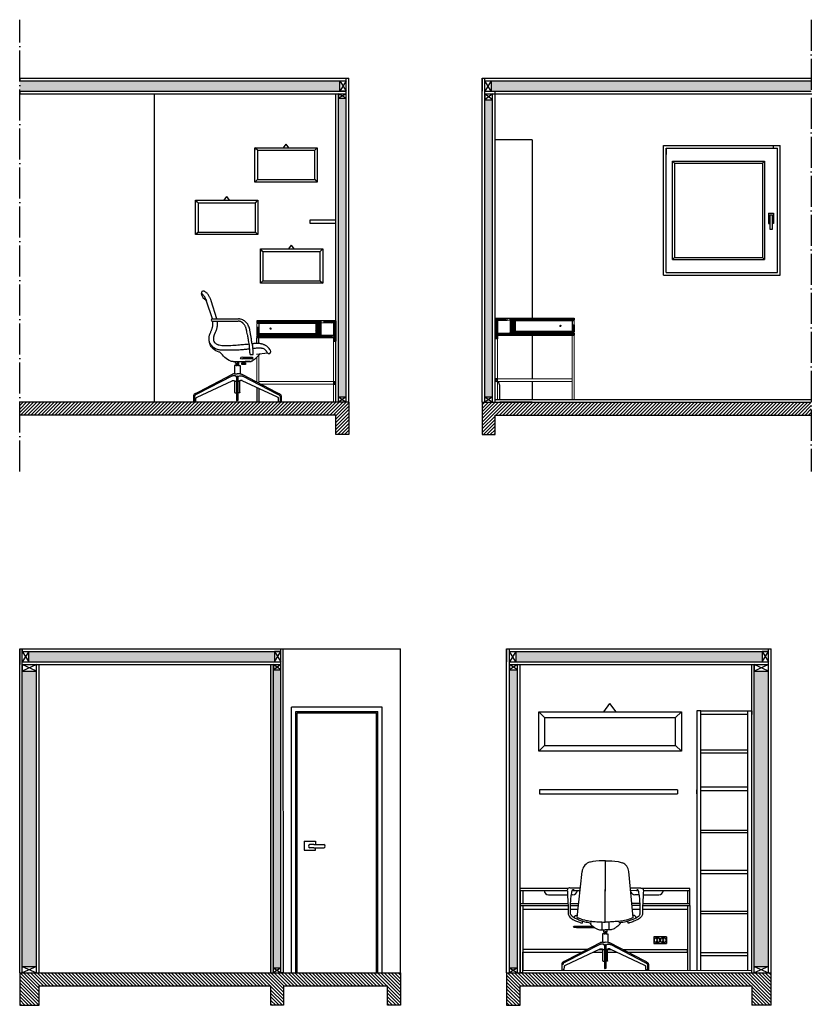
# Model space of a CAD drawing. Header units: inches. Extents: x 236 to 1587, y 460 to 1360.
# Drawn here: x 976 to 1587, y 460 to 1220 of the extents above; entities that cross this region are included whole.
import ezdxf

# ---------------------------------------------------------------- set-up
doc = ezdxf.new("R2010")
doc.units = ezdxf.units.IN
doc.header["$MEASUREMENT"] = 0
doc.linetypes.add('ACAD_ISO04W100', pattern=[30, 24, -3, 0, -3])
doc.layers.add('linee sezione', color=3, linetype='ACAD_ISO04W100')
pattern_1 = [(45, (673.6518, 759.284), (-0.6187184, 0.6187184), [])]
pattern_2 = [(45, (918.778, 761.284), (-0.6187184, 0.6187184), [])]

msp = doc.modelspace()

# ---------------------------------------------------------------- hatches: boundary and pattern name
at = {"true_color": 0x939598}
h = msp.add_hatch(dxfattribs=at)
h.set_pattern_fill('HONEY', color=252, scale=10)
h.set_pattern_definition([(0, (133.3117, 21.7041), (1.875, 1.08253175), [1.25, -2.5]), (120, (133.3117, 21.7041), (-1.875, 1.08253175), [1.25, -2.5]), (60, (133.3117, 21.7041), (4e-16, 2.1650635), [-2.5, 1.25])])
h.paths.add_polyline_path([(1222.76, 1165.09), (1222.76, 1173.09), (975.68, 1173.09), (975.68, 1165.09)])
h.paths.add_polyline_path([(1221.76, 929.09), (1227.76, 929.09), (1227.76, 1159.59), (1221.76, 1159.59)])
h = msp.add_hatch(dxfattribs=at)
h.set_pattern_fill('HONEY', color=252, scale=10, angle=180)
h.set_pattern_definition([(180, (2429.0092, 1149.6333), (-1.875, -1.0825318), [1.25, -2.5]), (300, (2429.0092, 1149.6333), (1.875, -1.0825318), [1.25, -2.5]), (240, (2429.0092, 1149.6333), (-7e-16, -2.1650635), [-2.5, 1.25])])
h.paths.add_polyline_path([(1339.56, 1173.09), (1339.56, 1165.09), (1586.64, 1165.09), (1586.64, 1173.09)])
h.paths.add_polyline_path([(1334.56, 929.09), (1340.56, 929.09), (1340.56, 1158.27), (1334.56, 1158.27)])
h = msp.add_hatch()
h.set_pattern_fill('ANSI31', color=4, scale=7, angle=360)
h.set_pattern_definition(pattern_2)
h.paths.add_polyline_path([(1351.88, 989.85), (1342.56, 989.85), (1342.56, 988.24), (1344.35, 988.24), (1351.88, 988.24)])
h.paths.add_polyline_path([(1403.72, 989.85), (1354.22, 989.85), (1354.22, 988.24), (1403.72, 988.24)])
h.paths.add_polyline_path([(1355.79, 988.24), (1354.22, 988.24), (1354.22, 978.4), (1355.79, 978.4), (1355.79, 978.98)])
h.paths.add_polyline_path([(1358.11, 987.74), (1356.28, 987.74), (1356.28, 979.89), (1358.11, 979.89)])
h.paths.add_polyline_path([(1403.72, 979.89), (1356.28, 979.89), (1356.28, 978.98), (1403.72, 978.98)])
h.paths.add_polyline_path([(1344.35, 988.24), (1342.56, 988.24), (1342.56, 978.4), (1344.35, 978.4)])
h.paths.add_polyline_path([(1403.72, 978.4), (1342.56, 978.4), (1342.56, 976.69), (1403.72, 976.69)])
h.paths.add_polyline_path([(1403.72, 984.77), (1402.2, 984.77), (1402.2, 979.89), (1403.72, 979.89)])
h = msp.add_hatch()
h.set_pattern_fill('ANSI31', color=4, scale=7)
h.set_pattern_definition(pattern_1)
h.paths.add_polyline_path([(1210.45, 987.85), (1219.76, 987.85), (1219.76, 986.24), (1217.97, 986.24), (1210.45, 986.24)])
h.paths.add_polyline_path([(1158.6, 987.85), (1208.1, 987.85), (1208.1, 986.24), (1158.6, 986.24)])
h.paths.add_polyline_path([(1206.53, 986.24), (1208.1, 986.24), (1208.1, 976.4), (1206.53, 976.4), (1206.53, 976.98)])
h.paths.add_polyline_path([(1204.21, 985.74), (1206.04, 985.74), (1206.04, 977.89), (1204.21, 977.89)])
h.paths.add_polyline_path([(1158.6, 977.89), (1206.04, 977.89), (1206.04, 976.98), (1158.6, 976.98)])
h.paths.add_polyline_path([(1217.97, 986.24), (1219.76, 986.24), (1219.76, 976.4), (1217.97, 976.4)])
h.paths.add_polyline_path([(1158.6, 976.4), (1219.76, 976.4), (1219.76, 974.69), (1158.6, 974.69)])
h.paths.add_polyline_path([(1158.6, 982.77), (1160.12, 982.77), (1160.12, 977.89), (1158.6, 977.89)])
h = msp.add_hatch()
h.set_pattern_fill('ANSI31', color=4, scale=7)
h.set_pattern_definition(pattern_1)
h.paths.add_polyline_path([(1217.97, 974.69), (1219.76, 974.69), (1219.76, 972), (1217.97, 972)])
h.paths.add_polyline_path([(1217.97, 940.95), (1219.76, 940.95), (1219.76, 939.02), (1217.97, 939.02)])
h = msp.add_hatch()
h.set_pattern_fill('ANSI31', color=4, scale=7, angle=360)
h.set_pattern_definition(pattern_2)
h.paths.add_polyline_path([(1344.35, 976.69), (1342.56, 976.69), (1342.56, 974), (1344.35, 974)])
h.paths.add_polyline_path([(1344.35, 942.95), (1342.56, 942.95), (1342.56, 941.02), (1344.35, 941.02)])
h = msp.add_hatch(dxfattribs=at)
h.set_pattern_fill('ANSI31', color=252, scale=15)
h.set_pattern_definition([(45, (133.3117, 21.704), (-1.3258252, 1.3258252), [])])
h.paths.add_polyline_path([(1219.76, 915.09), (1219.76, 900.09), (1229.76, 900.09), (1229.76, 925.09), (975.68, 925.09), (975.68, 915.09)])
h = msp.add_hatch(dxfattribs=at)
h.set_pattern_fill('ANSI31', color=252, scale=15, angle=180)
h.set_pattern_definition([(225, (2429.0092, 1149.6333), (1.3258252, -1.3258252), [])])
h.paths.add_polyline_path([(1332.56, 925.09), (1332.56, 900.09), (1342.56, 900.09), (1342.56, 915.09), (1586.64, 915.09), (1586.64, 925.09)])
h = msp.add_hatch(dxfattribs=at)
h.set_pattern_fill('HONEY', color=252, scale=10, angle=-90)
h.set_pattern_definition([(270, (516.1332, 1190.9918), (1.0825318, -1.875), [1.25, -2.5]), (30, (516.1332, 1190.9918), (1.0825318, 1.875), [1.25, -2.5]), (330, (516.1332, 1190.9918), (2.1650635, -8e-16), [-2.5, 1.25])])
h.paths.add_polyline_path([(1172.23, 724.55), (1172.23, 732.55), (982.68, 732.55), (982.68, 724.55)])
h.paths.add_polyline_path([(977.68, 489.55), (988.68, 489.55), (988.68, 717.55), (977.68, 717.55)])
h.paths.add_polyline_path([(1169.52, 484.55), (1171.52, 484.55), (1171.52, 488.55), (1177.23, 488.55), (1177.23, 718.55), (1171.52, 722.55), (1169.52, 722.55)])
h = msp.add_hatch(dxfattribs=at)
h.set_pattern_fill('HONEY', color=252, scale=10, angle=90)
h.set_pattern_definition([(90, (2015.2251, -851.9003), (-1.08253175, 1.875), [1.25, -2.5]), (210, (2015.2251, -851.9003), (-1.08253175, -1.875), [1.25, -2.5]), (150, (2015.2251, -851.9003), (-2.1650635, 5e-16), [-2.5, 1.25])])
h.paths.add_polyline_path([(1358.68, 732.55), (1358.68, 724.55), (1548.68, 724.55), (1548.68, 732.55)])
h.paths.add_polyline_path([(1359.84, 718.55), (1353.68, 718.55), (1353.68, 488.55), (1359.84, 488.55)])
h.paths.add_polyline_path([(1542.68, 489.55), (1553.68, 489.55), (1553.68, 717.55), (1542.68, 717.55)])
h = msp.add_hatch(dxfattribs=at)
h.set_pattern_fill('ANSI31', color=252, scale=15, angle=-90)
h.set_pattern_definition([(315, (516.1332, 1190.9918), (1.3258252, 1.3258252), [])])
h.paths.add_polyline_path([(1169.52, 474.55), (1169.52, 459.55), (1179.23, 459.55), (1179.23, 474.55), (1259.52, 474.55), (1259.52, 459.55), (1269.52, 459.55), (1269.52, 484.55), (1179.23, 484.55), (1179.23, 484.55), (1177.23, 484.55), (975.68, 484.55), (975.68, 459.55), (990.68, 459.55), (990.68, 474.55)])
h = msp.add_hatch(dxfattribs=at)
h.set_pattern_fill('ANSI31', color=252, scale=15, angle=90)
h.set_pattern_definition([(135, (2015.2251, -851.9003), (-1.3258252, -1.3258252), [])])
h.paths.add_polyline_path([(1351.4, 459.55), (1361.84, 459.55), (1361.84, 474.55), (1540.68, 474.55), (1540.68, 459.55), (1555.68, 459.55), (1555.68, 484.55), (1540.68, 484.55), (1540.68, 484.55), (1501.34, 484.55), (1351.4, 484.55)])

# ---------------------------------------------------------------- linework, layer by layer
at = {"color": 0}
for p, q in [((975.68, 1175.09), (1229.76, 1175.09)), ((975.68, 1175.09), (975.68, 1173.09)), ((975.68, 1173.09), (1227.76, 1173.09)), ((1222.76, 1165.09), (1222.76, 1173.09)), ((1222.76, 1173.09), (1227.76, 1165.09)), ((1227.76, 1173.09), (1222.76, 1165.09)), ((1227.76, 925.09), (1227.76, 1175.09)), ((1229.76, 925.09), (1229.76, 1175.09)), ((1332.56, 925.09), (1332.56, 1175.09)), ((1332.56, 1175.09), (1586.64, 1175.09)), ((1332.56, 1175.09), (1332.56, 1165.09)), ((1334.56, 925.09), (1334.56, 1175.09)), ((1334.56, 1173.09), (1586.64, 1173.09)), ((1334.56, 1173.09), (1339.56, 1173.09)), ((1339.56, 1165.09), (1334.56, 1173.09)), ((1339.56, 1173.09), (1334.56, 1165.09)), ((1339.56, 1173.09), (1339.56, 1165.09)), ((975.68, 1165.09), (1227.76, 1165.09)), ((975.68, 1165.09), (975.68, 1163.09)), ((1227.76, 1165.09), (1222.76, 1165.09)), ((1334.56, 1165.09), (1586.64, 1165.09)), ((1342.56, 927.09), (1342.56, 1165.09)), ((975.68, 1163.09), (1227.76, 1163.09)), ((1079.76, 925.09), (1079.76, 1163.09)), ((1221.76, 925.09), (1221.76, 1163.09)), ((1221.76, 1163.09), (1221.76, 1159.59)), ((1227.76, 1159.59), (1221.76, 1163.09)), ((1227.76, 1163.09), (1221.76, 1159.59)), ((1221.76, 1159.59), (1227.76, 1159.59)), ((1334.56, 1163.09), (1586.64, 1163.09)), ((1340.56, 1158.27), (1334.56, 1163.09)), ((1340.56, 1163.09), (1334.56, 1158.27)), ((1334.56, 1162.27), (1334.56, 1158.27)), ((1334.56, 1158.27), (1340.56, 1158.27)), ((1340.56, 925.09), (1340.56, 1163.09)), ((1221.76, 925.09), (1221.76, 929.09)), ((1221.76, 929.09), (1227.76, 929.09)), ((1227.76, 929.09), (1221.76, 925.09)), ((1221.76, 929.09), (1227.76, 925.09)), ((1334.56, 925.09), (1334.56, 929.09)), ((1334.56, 929.09), (1340.56, 929.09)), ((1340.56, 929.09), (1334.56, 925.09)), ((1334.56, 929.09), (1340.56, 925.09)), ((1229.76, 925.09), (975.68, 925.09)), ((1229.76, 925.09), (1229.76, 900.09)), ((1332.56, 925.09), (1586.64, 925.09)), ((1332.56, 925.09), (1332.56, 900.09)), ((1342.56, 925.09), (1342.56, 927.09)), ((1342.56, 927.09), (1586.64, 927.09)), ((1219.76, 915.09), (975.68, 915.09)), ((1219.76, 900.09), (1219.76, 915.09)), ((1342.56, 900.09), (1342.56, 915.09)), ((1342.56, 915.09), (1586.64, 915.09)), ((1229.76, 900.09), (1219.76, 900.09)), ((1332.56, 900.09), (1342.56, 900.09)), ((975.68, 484.55), (975.68, 734.55)), ((975.68, 734.55), (1269.52, 734.55)), ((975.68, 734.55), (975.68, 724.55)), ((977.68, 484.55), (977.68, 734.55)), ((977.68, 734.55), (977.68, 732.55)), ((977.68, 732.55), (1177.23, 732.55)), ((982.68, 732.55), (977.68, 724.55)), ((977.68, 732.55), (982.68, 724.55)), ((982.68, 724.55), (982.68, 732.55)), ((1177.23, 732.55), (1172.23, 732.55)), ((1172.23, 732.55), (1172.23, 724.55)), ((1172.23, 724.55), (1177.23, 732.55)), ((1172.23, 732.55), (1177.23, 724.55)), ((1177.23, 484.55), (1177.23, 734.55)), ((1179.23, 484.55), (1178.94, 734.55)), ((1269.52, 484.55), (1269.52, 734.55)), ((1351.4, 484.55), (1351.4, 734.55)), ((1351.4, 734.55), (1555.68, 734.55)), ((1351.4, 734.55), (1351.4, 724.55)), ((1353.68, 484.55), (1353.68, 734.55)), ((1353.68, 732.55), (1553.68, 732.55)), ((1353.68, 732.55), (1358.68, 732.55)), ((1358.68, 724.55), (1353.68, 732.55)), ((1358.68, 732.55), (1353.68, 724.55)), ((1358.68, 732.55), (1358.68, 724.55)), ((1553.68, 732.55), (1548.68, 732.55)), ((1548.68, 732.55), (1548.68, 724.55)), ((1548.68, 724.55), (1553.68, 732.55)), ((1548.68, 732.55), (1553.68, 724.55)), ((1553.68, 484.55), (1553.68, 734.55)), ((1555.68, 484.55), (1555.68, 734.55)), ((975.68, 724.55), (975.68, 722.55)), ((977.68, 724.55), (1177.23, 724.55)), ((977.68, 724.55), (982.68, 724.55)), ((1353.68, 724.55), (1553.68, 724.55)), ((977.68, 722.55), (1177.23, 722.55)), ((977.68, 722.55), (977.68, 717.55)), ((988.68, 717.55), (977.68, 722.55)), ((988.68, 722.55), (977.68, 717.55)), ((977.68, 717.55), (988.68, 717.55)), ((988.68, 484.55), (988.68, 722.55)), ((990.68, 484.55), (990.68, 722.55)), ((1169.52, 484.55), (1169.52, 722.55)), ((1171.52, 484.55), (1171.52, 722.55)), ((1171.52, 722.55), (1171.52, 718.55)), ((1177.23, 718.55), (1171.52, 722.55)), ((1171.52, 718.55), (1177.23, 718.55)), ((1177.23, 722.55), (1171.84, 718.55)), ((1353.68, 722.55), (1553.68, 722.55)), ((1353.68, 722.55), (1353.68, 718.55)), ((1359.84, 718.55), (1353.68, 722.55)), ((1359.84, 722.55), (1353.68, 718.55)), ((1353.68, 718.55), (1359.84, 718.55)), ((1359.84, 484.55), (1359.84, 722.55)), ((1361.84, 484.55), (1361.84, 722.55)), ((1540.68, 484.55), (1540.68, 722.55)), ((1542.68, 484.55), (1542.68, 722.55)), ((1542.68, 722.55), (1542.68, 717.55)), ((1553.68, 717.55), (1542.68, 722.55)), ((1553.68, 722.55), (1542.68, 717.55)), ((1542.68, 717.55), (1553.68, 717.55)), ((1185.52, 484.55), (1185.52, 689.55)), ((1255.52, 689.55), (1185.52, 689.55)), ((1188.87, 484.55), (1188.87, 686.19)), ((1188.87, 686.19), (1252.16, 686.19)), ((1189.87, 484.55), (1189.87, 685.19)), ((1189.87, 685.19), (1251.16, 685.19)), ((1251.16, 484.55), (1251.16, 685.19)), ((1252.16, 484.55), (1252.16, 686.19)), ((1255.52, 484.55), (1255.52, 689.55)), ((1361.84, 547.76), (1361.84, 622.76)), ((1195.29, 586.25), (1195.29, 579.33)), ((1195.29, 586.25), (1203.94, 586.25)), ((1203.94, 586.25), (1203.94, 583.57)), ((1195.29, 579.33), (1203.94, 579.33)), ((1202.76, 583.57), (1199.62, 583.57)), ((1202.76, 581.06), (1199.62, 581.06)), ((1202.76, 583.57), (1210.29, 583.57)), ((1202.76, 581.06), (1210.29, 581.06)), ((1203.94, 579.33), (1203.94, 581.06)), ((977.68, 484.55), (977.68, 489.55)), ((977.68, 489.55), (988.68, 489.55)), ((988.68, 489.55), (977.68, 484.55)), ((977.68, 489.55), (988.68, 484.55)), ((1171.52, 484.55), (1171.52, 488.55)), ((1171.52, 488.55), (1177.23, 488.55)), ((1177.23, 488.55), (1171.52, 484.55)), ((1171.52, 488.55), (1177.23, 484.55)), ((1353.68, 484.55), (1353.68, 488.55)), ((1353.68, 488.55), (1359.84, 488.55)), ((1359.84, 488.55), (1353.68, 484.55)), ((1353.68, 488.55), (1359.84, 484.55)), ((1542.68, 484.55), (1542.68, 489.55)), ((1542.68, 489.55), (1553.68, 489.55)), ((1553.68, 489.55), (1542.68, 484.55)), ((1542.68, 489.55), (1553.68, 484.55)), ((975.68, 484.55), (1269.52, 484.55)), ((975.68, 484.55), (975.68, 459.55)), ((1179.23, 484.55), (1177.23, 484.55)), ((1188.87, 484.55), (1189.87, 484.55)), ((1252.16, 484.55), (1251.16, 484.55)), ((1269.52, 484.55), (1269.52, 484.55)), ((1269.52, 484.55), (1269.52, 459.55)), ((1351.4, 484.55), (1555.68, 484.55)), ((1351.4, 484.55), (1351.4, 459.55)), ((1555.68, 459.55), (1555.68, 484.55)), ((990.68, 459.55), (990.68, 474.55)), ((990.68, 474.55), (1169.52, 474.55)), ((1169.52, 459.55), (1169.52, 474.55)), ((1179.23, 474.55), (1179.23, 459.55)), ((1179.23, 474.55), (1259.52, 474.55)), ((1259.52, 459.55), (1259.52, 474.55)), ((1361.84, 474.55), (1540.68, 474.55)), ((1361.84, 459.55), (1361.84, 474.55)), ((1540.68, 474.55), (1540.68, 459.55)), ((975.68, 459.55), (990.68, 459.55)), ((1179.23, 459.55), (1169.52, 459.55)), ((1269.52, 459.55), (1259.52, 459.55)), ((1351.4, 459.55), (1361.84, 459.55)), ((1555.68, 459.55), (1540.68, 459.55))]:
    msp.add_line(p, q, dxfattribs=at)
for p, q in [((1219.76, 925.09), (1219.76, 1163.09)), ((1342.56, 942.05), (1342.56, 1127.42)), ((1342.56, 989.85), (1342.56, 978.4)), ((1342.56, 978.4), (1342.56, 976.69)), ((1342.56, 976.69), (1342.56, 974)), ((1371.22, 925.09), (1346.15, 925.09)), ((1540.68, 498.31), (1540.68, 681.86)), ((1361.84, 547.76), (1361.84, 534.5)), ((1361.84, 534.5), (1361.84, 484.55)), ((1363.88, 484.55), (1363.88, 500.58)), ((1540.68, 484.55), (1540.68, 498.31)), ((1363.88, 484.55), (1361.84, 484.55)), ((1363.88, 486.76), (1540.68, 486.29)), ((1501.34, 484.55), (1540.68, 484.55))]:
    msp.add_line(p, q)
at = {"color": 4}
for p, q in [((1371.22, 1127.42), (1342.56, 1127.42)), ((1157.23, 1094.93), (1157.23, 1121.4)), ((1157.23, 1121.4), (1205.37, 1121.4)), ((1157.23, 1121.4), (1157.23, 1119.48)), ((1159.15, 1119.48), (1157.23, 1121.4)), ((1159.15, 1119.48), (1203.44, 1119.48)), ((1159.15, 1119.48), (1159.15, 1096.85)), ((1179.23, 1121.4), (1181.23, 1124.27)), ((1183.37, 1121.4), (1181.23, 1124.27)), ((1203.44, 1119.48), (1205.37, 1121.4)), ((1203.44, 1096.85), (1203.44, 1119.48)), ((1205.37, 1121.4), (1205.37, 1094.93)), ((1472.56, 1023.09), (1472.56, 1123.09)), ((1472.56, 1023.09), (1472.56, 1123.09)), ((1472.56, 1123.09), (1562.56, 1123.09)), ((1474.56, 1025.09), (1474.56, 1121.09)), ((1474.56, 1121.09), (1560.56, 1121.09)), ((1474.56, 1121.09), (1474.56, 1116.09)), ((1557.39, 1121.09), (1557.39, 1123.09)), ((1560.56, 1025.09), (1560.56, 1121.09)), ((1562.56, 1023.09), (1562.56, 1123.09)), ((1479.56, 1035.09), (1479.56, 1111.09)), ((1479.56, 1111.09), (1550.56, 1111.09)), ((1481.06, 1109.59), (1479.56, 1111.09)), ((1549.06, 1109.59), (1550.56, 1111.09)), ((1550.56, 1111.09), (1550.56, 1035.09)), ((1481.06, 1109.59), (1549.06, 1109.59)), ((1481.06, 1109.59), (1481.06, 1036.59)), ((1549.06, 1109.59), (1549.06, 1036.59)), ((1159.15, 1096.85), (1157.23, 1094.93)), ((1159.15, 1096.85), (1203.44, 1096.85)), ((1203.44, 1096.85), (1205.37, 1094.93)), ((1205.37, 1094.93), (1157.23, 1094.93)), ((1111.43, 1054.41), (1111.43, 1080.88)), ((1111.43, 1080.88), (1159.56, 1080.88)), ((1111.43, 1080.88), (1111.43, 1078.96)), ((1113.35, 1078.96), (1111.43, 1080.88)), ((1133.43, 1080.88), (1135.43, 1083.75)), ((1137.56, 1080.88), (1135.43, 1083.75)), ((1157.64, 1078.96), (1159.56, 1080.88)), ((1159.56, 1080.88), (1159.56, 1054.41)), ((1113.35, 1078.96), (1157.64, 1078.96)), ((1113.35, 1078.96), (1113.35, 1056.33)), ((1157.64, 1056.33), (1157.64, 1078.96)), ((1199.76, 1062.85), (1199.76, 1065.85)), ((1199.76, 1065.85), (1219.76, 1065.85)), ((1553.59, 1071.02), (1557.59, 1071.02)), ((1553.59, 1071.02), (1553.59, 1063.02)), ((1554.59, 1069.52), (1554.59, 1058.52)), ((1554.59, 1069.52), (1556.59, 1069.52)), ((1556.59, 1058.52), (1556.59, 1069.52)), ((1557.59, 1071.02), (1557.59, 1063.02)), ((1219.76, 1062.85), (1199.76, 1062.85)), ((1553.59, 1063.02), (1554.59, 1063.02)), ((1554.59, 1058.52), (1556.59, 1058.52)), ((1557.59, 1063.02), (1556.59, 1063.02)), ((1113.35, 1056.33), (1111.43, 1054.41)), ((1159.56, 1054.41), (1111.43, 1054.41)), ((1113.35, 1056.33), (1157.64, 1056.33)), ((1157.64, 1056.33), (1159.56, 1054.41)), ((1161.49, 1016.87), (1161.49, 1043.34)), ((1161.49, 1043.34), (1209.63, 1043.34)), ((1161.49, 1043.34), (1161.49, 1041.42)), ((1163.42, 1041.42), (1161.49, 1043.34)), ((1183.49, 1043.34), (1185.49, 1046.21)), ((1187.63, 1043.34), (1185.49, 1046.21)), ((1207.7, 1041.42), (1209.63, 1043.34)), ((1209.63, 1043.34), (1209.63, 1016.87)), ((1163.42, 1041.42), (1207.7, 1041.42)), ((1163.42, 1041.42), (1163.42, 1018.79)), ((1207.7, 1018.79), (1207.7, 1041.42)), ((1481.06, 1036.59), (1479.56, 1035.09)), ((1479.56, 1035.09), (1550.56, 1035.09)), ((1481.06, 1036.59), (1549.06, 1036.59)), ((1549.06, 1036.59), (1550.56, 1035.09)), ((1472.56, 1023.09), (1562.56, 1023.09)), ((1474.56, 1025.09), (1560.56, 1025.09)), ((1163.42, 1018.79), (1161.49, 1016.87)), ((1209.63, 1016.87), (1161.49, 1016.87)), ((1163.42, 1018.79), (1207.7, 1018.79)), ((1207.7, 1018.79), (1209.63, 1016.87)), ((1124.52, 989.38), (1119.92, 1003.12)), ((1127.94, 989.38), (1123.51, 1003.31)), ((1124.52, 989.38), (1144.45, 989.38)), ((1124.52, 989.38), (1127.94, 989.38)), ((1342.56, 989.85), (1353.98, 989.85)), ((1354.22, 989.85), (1403.72, 989.85)), ((1354.22, 989.85), (1360.99, 989.85)), ((1354.22, 989.85), (1354.22, 988.24)), ((1403.72, 989.85), (1403.72, 988.24)), ((1124.52, 987.55), (1144.24, 987.52)), ((1128.35, 985.52), (1128.21, 987.54)), ((1208.1, 987.85), (1158.6, 987.85)), ((1158.6, 987.85), (1158.6, 986.24)), ((1208.1, 986.24), (1158.6, 986.24)), ((1158.6, 986.24), (1160.12, 986.24)), ((1160.12, 982.77), (1158.6, 982.77)), ((1158.6, 982.77), (1158.6, 976.98)), ((1160.12, 985.74), (1160.12, 977.89)), ((1208.1, 987.85), (1201.33, 987.85)), ((1206.04, 985.74), (1204.21, 985.74)), ((1204.21, 985.74), (1204.21, 977.89)), ((1206.04, 985.74), (1206.04, 976.98)), ((1206.53, 976.4), (1206.53, 986.24)), ((1208.1, 987.85), (1208.1, 986.24)), ((1208.1, 986.24), (1208.1, 976.4)), ((1219.76, 987.85), (1208.34, 987.85)), ((1217.97, 986.24), (1210.45, 986.24)), ((1219.76, 986.24), (1217.97, 986.24)), ((1217.97, 986.24), (1217.97, 976.4)), ((1219.76, 987.85), (1219.76, 976.4)), ((1342.56, 988.24), (1344.35, 988.24)), ((1344.35, 988.24), (1344.35, 978.4)), ((1344.35, 988.24), (1351.88, 988.24)), ((1354.22, 988.24), (1403.72, 988.24)), ((1354.22, 988.24), (1354.22, 978.4)), ((1355.79, 978.4), (1355.79, 988.24)), ((1356.28, 987.74), (1356.28, 978.98)), ((1356.28, 987.74), (1358.11, 987.74)), ((1358.11, 987.74), (1358.11, 979.89)), ((1403.72, 988.24), (1402.2, 988.24)), ((1402.2, 987.74), (1402.2, 979.89)), ((1402.2, 984.77), (1403.72, 984.77)), ((1403.72, 984.77), (1403.72, 978.98)), ((1206.04, 977.89), (1158.6, 977.89)), ((1206.04, 976.98), (1158.6, 976.98)), ((1219.76, 976.4), (1158.6, 976.4)), ((1158.6, 976.4), (1158.6, 974.69)), ((1219.76, 974.69), (1158.6, 974.69)), ((1158.6, 970.22), (1158.6, 974.69)), ((1160.12, 970.2), (1160.12, 974.69)), ((1206.53, 976.4), (1206.53, 976.98)), ((1208.1, 976.4), (1206.53, 976.4)), ((1217.97, 974.69), (1217.97, 972)), ((1219.76, 976.4), (1219.76, 974.69)), ((1219.76, 974.69), (1219.76, 972)), ((1342.56, 978.4), (1403.72, 978.4)), ((1342.56, 976.69), (1403.72, 976.69)), ((1344.35, 974), (1342.56, 974)), ((1344.35, 976.69), (1344.35, 974)), ((1354.22, 978.4), (1355.79, 978.4)), ((1355.79, 978.4), (1355.79, 978.98)), ((1356.28, 979.89), (1403.72, 979.89)), ((1356.28, 978.98), (1403.72, 978.98)), ((1371.22, 976.69), (1371.22, 942.95)), ((1403.72, 978.4), (1403.72, 976.69)), ((1217.97, 972), (1219.76, 972)), ((1155.37, 959.62), (1148.02, 959.62)), ((1158.4, 962.17), (1167.01, 963)), ((1140.48, 956.43), (1153.45, 956.43)), ((1141.42, 953.2), (1141.42, 946.83)), ((1142.35, 955.07), (1142.35, 956.43)), ((1142.35, 955.07), (1143.58, 955.07)), ((1142.58, 955.07), (1142.58, 954.19)), ((1142.58, 954.19), (1143.58, 954.19)), ((1143.58, 954.19), (1142.73, 954.19)), ((1142.73, 954.19), (1142.73, 953.4)), ((1142.73, 953.4), (1143.58, 953.4)), ((1144.81, 955.07), (1143.58, 955.07)), ((1144.59, 954.19), (1143.58, 954.19)), ((1143.58, 954.19), (1144.44, 954.19)), ((1144.44, 953.4), (1143.58, 953.4)), ((1144.44, 954.19), (1144.44, 953.4)), ((1144.59, 955.07), (1144.59, 954.19)), ((1144.81, 955.07), (1144.81, 956.43)), ((1145.75, 953.2), (1145.75, 946.83)), ((1147.06, 954.03), (1147.06, 955.29)), ((1147.06, 955.29), (1148.96, 955.29)), ((1150.02, 954.03), (1147.06, 954.03)), ((1148.14, 955.71), (1147.28, 956.43)), ((1155.37, 958.38), (1147.74, 958.38)), ((1148.14, 955.29), (1148.14, 955.71)), ((1148.14, 955.71), (1148.96, 955.71)), ((1149.78, 956.43), (1148.96, 955.71)), ((1148.96, 955.71), (1148.96, 955.29)), ((1148.96, 955.29), (1150.02, 955.29)), ((1153.45, 956.43), (1149.78, 956.43)), ((1150.02, 955.29), (1150.02, 954.03)), ((1139.29, 945.06), (1112.92, 931.53)), ((1139.57, 946.41), (1113.61, 932.89)), ((1141.42, 946.83), (1143.58, 946.83)), ((1143.01, 944.38), (1143.01, 926.4)), ((1145.75, 946.83), (1143.58, 946.83)), ((1144.16, 944.38), (1144.16, 926.4)), ((1147.59, 946.41), (1173.55, 932.89)), ((1147.87, 945.06), (1174.24, 931.53)), ((1112.57, 928.83), (1139.71, 941.62)), ((1141.67, 932.38), (1141.67, 941.45)), ((1145.49, 932.38), (1145.49, 941.45)), ((1174.59, 928.83), (1147.46, 941.62)), ((1158.6, 936.37), (1158.6, 925.09)), ((1160.12, 935.65), (1160.12, 925.09)), ((1217.97, 940.95), (1219.76, 940.95)), ((1217.97, 939.02), (1219.76, 939.02)), ((1344.35, 942.95), (1342.56, 942.95)), ((1344.35, 941.02), (1342.56, 941.02)), ((1346.15, 927.09), (1346.15, 937.91)), ((1371.22, 941.02), (1371.22, 927.09)), ((1109.81, 929.56), (1109.81, 925.09)), ((1110.55, 929.22), (1110.55, 925.09)), ((1141.93, 932.17), (1143.01, 932.17)), ((1145.23, 932.17), (1144.16, 932.17)), ((1176.61, 929.22), (1176.61, 925.09)), ((1177.35, 929.56), (1177.35, 925.09)), ((1109.81, 925.09), (1111.09, 925.09)), ((1111.09, 925.09), (1111.73, 925.7)), ((1111.73, 925.7), (1111.73, 927.67)), ((1143.1, 926.32), (1143.58, 926.32)), ((1144.06, 926.32), (1143.58, 926.32)), ((1175.43, 925.7), (1175.43, 927.67)), ((1176.07, 925.09), (1175.43, 925.7)), ((1177.35, 925.09), (1176.07, 925.09)), ((1426.65, 685.99), (1431.22, 692.53)), ((1436.1, 685.99), (1431.22, 692.53)), ((1376.39, 655.74), (1376.39, 685.99)), ((1376.39, 685.99), (1486.36, 685.99)), ((1380.78, 681.59), (1376.39, 685.99)), ((1481.96, 681.59), (1486.36, 685.99)), ((1486.36, 685.99), (1486.36, 655.74)), ((1501.34, 686.88), (1498.34, 686.88)), ((1498.34, 686.88), (1498.34, 486.4)), ((1501.34, 486.4), (1501.34, 686.88)), ((1537.34, 686.52), (1501.34, 686.52)), ((1537.34, 686.88), (1537.34, 486.55)), ((1537.34, 686.88), (1540.68, 686.88)), ((1540.68, 686.88), (1540.68, 683.86)), ((1380.78, 681.59), (1481.96, 681.59)), ((1380.78, 681.59), (1380.78, 660.14)), ((1481.96, 660.14), (1481.96, 681.59)), ((1537.34, 683.86), (1501.34, 683.86)), ((1380.78, 660.14), (1376.39, 655.74)), ((1486.36, 655.74), (1376.39, 655.74)), ((1380.78, 660.14), (1481.96, 660.14)), ((1481.96, 660.14), (1486.36, 655.74)), ((1501.34, 656.73), (1537.34, 656.73)), ((1501.34, 654.34), (1537.34, 654.34)), ((1483.34, 625.76), (1376.84, 625.76)), ((1376.84, 625.76), (1376.84, 622.76)), ((1483.34, 625.76), (1483.34, 622.76)), ((1498.34, 622.76), (1498.34, 625.76)), ((1537.34, 627.8), (1501.34, 627.8)), ((1501.34, 625.35), (1537.34, 625.35)), ((1376.84, 622.76), (1483.34, 622.76)), ((1501.34, 594.77), (1537.34, 594.77)), ((1537.34, 592.54), (1501.34, 592.54)), ((1427.62, 523.82), (1427.77, 571.13)), ((1427.63, 526.94), (1427.77, 571.13)), ((1537.34, 563.61), (1501.34, 563.61)), ((1406.06, 527.41), (1409.72, 562.79)), ((1449.2, 527.27), (1445.76, 562.68)), ((1501.34, 561.39), (1537.34, 561.39)), ((1398.89, 549.76), (1361.84, 549.76)), ((1361.84, 548.13), (1398.34, 548.13)), ((1363.88, 548.13), (1363.88, 538.22)), ((1400.25, 550.13), (1408.25, 550.1)), ((1402.16, 548.13), (1406.08, 548.13)), ((1404.02, 548.26), (1408.05, 548.08)), ((1455.15, 549.95), (1446.99, 549.98)), ((1451.37, 548.11), (1447.19, 547.95)), ((1451.71, 548.13), (1453.17, 548.13)), ((1492.93, 549.76), (1456.24, 549.76)), ((1457.05, 548.13), (1492.93, 548.13)), ((1491.11, 548.13), (1491.11, 538.22)), ((1492.93, 536.5), (1492.93, 549.76)), ((1383.88, 544.88), (1398.5, 544.88)), ((1402.4, 544.88), (1401.51, 544.88)), ((1453.84, 544.88), (1450.35, 544.88)), ((1456.88, 544.88), (1468.87, 544.88)), ((1361.84, 538.22), (1398.81, 538.22)), ((1361.84, 536.5), (1398.88, 536.5)), ((1363.88, 536.5), (1363.88, 486.76)), ((1363.88, 536.5), (1363.88, 533.72)), ((1363.88, 533.72), (1398.88, 533.72)), ((1400.74, 533.72), (1406.71, 533.72)), ((1400.77, 536.5), (1407, 536.5)), ((1400.86, 538.22), (1407.18, 538.22)), ((1454.46, 538.22), (1448.14, 538.22)), ((1454.54, 536.5), (1448.3, 536.5)), ((1448.57, 533.72), (1454.57, 533.72)), ((1456.42, 533.72), (1491.11, 533.72)), ((1456.45, 536.5), (1492.93, 536.5)), ((1456.53, 538.22), (1492.93, 538.22)), ((1491.11, 536.5), (1491.11, 486.42)), ((1492.93, 536.5), (1492.93, 486.42)), ((1501.34, 532.29), (1537.34, 532.29)), ((1537.34, 530.17), (1501.34, 530.17)), ((1405.52, 520.7), (1417.91, 520.66)), ((1405.52, 520.7), (1405.52, 519.54)), ((1405.52, 519.54), (1419.48, 519.5)), ((1409.79, 522.82), (1410.33, 524.47)), ((1424.89, 523.83), (1424.87, 517.71)), ((1426.38, 517.76), (1426.38, 516.28)), ((1428.82, 517.75), (1428.81, 516.27)), ((1430.35, 523.81), (1430.33, 517.69)), ((1445.44, 522.71), (1444.91, 524.36)), ((1425.45, 514.44), (1425.43, 508.15)), ((1426.38, 516.28), (1427.6, 516.28)), ((1426.6, 516.28), (1426.6, 515.41)), ((1426.6, 515.41), (1427.59, 515.41)), ((1427.59, 515.41), (1426.75, 515.41)), ((1426.75, 515.41), (1426.75, 514.63)), ((1426.75, 514.63), (1427.59, 514.63)), ((1428.59, 515.41), (1427.59, 515.41)), ((1427.59, 515.41), (1428.44, 515.41)), ((1428.43, 514.63), (1427.59, 514.63)), ((1428.81, 516.27), (1427.6, 516.28)), ((1428.44, 515.41), (1428.43, 514.63)), ((1428.59, 516.27), (1428.59, 515.41)), ((1429.73, 514.43), (1429.71, 508.13)), ((1465.24, 512.34), (1465.24, 507.34)), ((1474.84, 512.34), (1465.24, 512.34)), ((1474.84, 512.34), (1474.84, 507.34)), ((1413.53, 502.53), (1363.88, 502.53)), ((1396.87, 490.45), (1423.72, 503)), ((1423.32, 506.4), (1397.23, 493.12)), ((1423.61, 507.73), (1397.91, 494.45)), ((1422.71, 502.53), (1425.66, 502.53)), ((1425.43, 508.15), (1427.57, 508.14)), ((1425.64, 493.86), (1425.67, 502.83)), ((1426.99, 505.72), (1426.94, 487.95)), ((1429.71, 508.13), (1427.57, 508.14)), ((1428.13, 505.71), (1428.07, 487.94)), ((1429.41, 493.85), (1429.44, 502.82)), ((1429.44, 502.53), (1432.33, 502.53)), ((1458.15, 490.25), (1431.38, 502.97)), ((1431.53, 507.71), (1457.14, 494.27)), ((1431.8, 506.38), (1457.81, 492.92)), ((1441.4, 502.53), (1491.11, 502.53)), ((1465.24, 507.34), (1474.84, 507.34)), ((1491.11, 500.58), (1491.11, 502.53)), ((1363.88, 500.58), (1409.76, 500.58)), ((1418.54, 500.58), (1425.66, 500.58)), ((1429.43, 500.58), (1436.43, 500.58)), ((1445.11, 500.58), (1491.11, 500.58)), ((1501.34, 500.31), (1537.34, 500.31)), ((1501.34, 497.86), (1537.34, 497.86)), ((1394.15, 491.18), (1394.13, 486.76)), ((1395.4, 486.75), (1396.03, 487.35)), ((1396.03, 487.35), (1396.04, 489.3)), ((1425.89, 493.65), (1426.95, 493.65)), ((1427.03, 487.88), (1427.51, 487.87)), ((1427.98, 487.87), (1427.51, 487.87)), ((1429.16, 493.64), (1428.09, 493.64)), ((1458.97, 487.15), (1458.98, 489.1)), ((1459.6, 486.55), (1458.97, 487.15)), ((1460.15, 490.64), (1460.13, 486.55)), ((1460.88, 490.97), (1460.87, 486.55)), ((1394.13, 486.76), (1395.4, 486.75)), ((1460.87, 486.55), (1459.6, 486.55))]:
    msp.add_line(p, q, dxfattribs=at)
at = {"color": 4, "lineweight": 15}
for p, q in [((1353.98, 989.85), (1351.88, 989.85)), ((1351.88, 989.85), (1351.88, 988.24)), ((1353.98, 989.85), (1353.98, 988.24)), ((1158.6, 985.74), (1158.6, 982.77)), ((1160.12, 985.74), (1158.6, 985.74)), ((1160.12, 985.74), (1204.21, 985.74)), ((1160.12, 985.74), (1160.12, 982.77)), ((1208.34, 987.85), (1208.34, 986.24)), ((1208.34, 987.85), (1210.45, 987.85)), ((1210.45, 986.24), (1208.34, 986.24)), ((1210.45, 987.85), (1210.45, 986.24)), ((1351.88, 988.24), (1353.98, 988.24)), ((1402.2, 987.74), (1358.11, 987.74)), ((1402.2, 987.74), (1403.72, 987.74)), ((1402.2, 987.74), (1402.2, 984.77)), ((1403.72, 987.74), (1403.72, 984.77)), ((1344.35, 974), (1344.35, 927.09)), ((1402.2, 976.69), (1402.2, 927.09)), ((1403.72, 976.69), (1403.72, 927.09)), ((1217.97, 972), (1217.97, 925.09)), ((1219.76, 972), (1219.76, 925.09)), ((1158.6, 959.72), (1158.6, 940.68)), ((1160.12, 961.2), (1160.12, 939.88)), ((1217.97, 940.95), (1160.12, 940.95)), ((1217.97, 939.02), (1161.78, 939.02)), ((1344.35, 942.95), (1402.2, 942.95)), ((1344.35, 941.02), (1402.2, 941.02)), ((1160.12, 925.09), (1158.6, 925.09)), ((1219.76, 925.09), (1217.97, 925.09))]:
    msp.add_line(p, q, dxfattribs=at)
at = {"lineweight": 15}
for p, q in [((1342.56, 974), (1342.56, 927.09)), ((1342.56, 925.09), (1344.35, 925.09)), ((1402.2, 925.09), (1403.72, 925.09))]:
    msp.add_line(p, q, dxfattribs=at)
at = {"color": 4}
msp.add_lwpolyline([(1371.22, 1127.42), (1371.22, 989.85)], dxfattribs=at)
at = {"color": 4, "lineweight": 15}
for centre in [(1169.31, 981.88), (1393.01, 983.88)]:
    msp.add_circle(centre, 0.537, dxfattribs=at)
at = {"color": 4}
for centre, radius in [((1147.17, 959.16), 0.971), ((1467.65, 509.84), 2.18), ((1467.65, 509.83), 2.06), ((1467.61, 510.76), 0.29), ((1467.61, 509.75), 0.29), ((1472.41, 509.8), 2.18), ((1472.42, 509.79), 2.06), ((1472.37, 510.77), 0.29), ((1472.37, 509.76), 0.29), ((1467.61, 508.72), 0.29), ((1472.37, 508.72), 0.29)]:
    msp.add_circle(centre, radius, dxfattribs=at)
for centre, radius, start, end in [((1124.48, 988.46), 0.918, 87.80017, 272.19983), ((1155.2, 959), 0.641, 285.11252, 74.88748), ((1341.88, 937.84), 4.27, 1.01157, 48.11574), ((1418.3, 561.88), 8.63, 114.96144, 173.92888), ((1437.18, 561.82), 8.63, 5.70793, 64.67537), ((1384.06, 548.52), 3.65, 186.08837, 267.173), ((1402.56, 548.4), 3.53, 267.40237, 355.64239), ((1469.03, 548.4), 3.53, 267.40237, 355.64239), ((1450.53, 548.52), 3.65, 207.55194, 267.173), ((1406.06, 525.92), 2.94, 87.00864, 152.52634), ((1449.08, 525.93), 2.98, 23.50694, 90.83757)]:
    msp.add_arc(centre, radius, start, end, dxfattribs=at)
at = {"color": 0}
for centre, start, end in [((1199.73, 582.32), 95.04898, 264.95102), ((1210.16, 582.32), 275.82144, 84.17856)]:
    msp.add_arc(centre, 1.26, start, end, dxfattribs=at)
at = {"color": 4}
msp.add_ellipse((1404.29, 520.11), major_axis=(1.23, 0), ratio=0.458694, dxfattribs=at)
for points in [[(1123.51, 1003.31), (1123.42, 1003.6), (1123.15, 1004.25), (1122.73, 1005.27), (1122.25, 1006.19), (1121.7, 1007.17), (1121.09, 1008.11), (1120.55, 1008.78), (1119.95, 1009.3), (1119.1, 1009.97), (1118.76, 1010.21), (1118.2, 1010.53), (1117.67, 1010.67), (1117.48, 1010.67), (1116.94, 1010.61), (1116.35, 1010.36), (1116.02, 1009.92), (1115.89, 1009.41), (1115.85, 1008.97), (1115.85, 1008.9), (1119.92, 1003.12)], [(1119.92, 1003.12), (1119.9, 1003.21), (1119.73, 1003.75), (1119.19, 1004.85), (1118.44, 1006.29), (1117.59, 1007.48), (1116.65, 1008.37), (1116.42, 1008.49), (1116.34, 1008.54), (1116.15, 1008.64), (1116.03, 1008.69), (1115.86, 1008.76), (1115.85, 1008.77)], [(1154.47, 973.8), (1154.47, 973.85), (1154.46, 973.88), (1154.22, 975.36), (1154.03, 976.49), (1153.8, 977.83), (1153.65, 978.74), (1153.57, 979.22), (1153.41, 980.11), (1153.17, 981.28), (1152.96, 982.2), (1152.36, 983.81), (1151.78, 984.94), (1151.51, 985.42), (1151.17, 985.88), (1150.73, 986.4), (1150.32, 986.83), (1149.78, 987.32), (1149.08, 987.82), (1148.44, 988.19), (1147.88, 988.49), (1146.11, 989.11), (1145.59, 989.23), (1145.14, 989.32), (1144.45, 989.38)], [(1122.75, 978.33), (1122.91, 978.67), (1123.32, 979.63), (1123.6, 980.41), (1123.96, 981.26), (1124.3, 982.29), (1124.59, 983.23), (1124.85, 984.25), (1124.85, 984.81), (1124.85, 985.88)], [(1124.85, 985.88), (1124.85, 987.55)], [(1127.22, 980.06), (1127.31, 980.22), (1127.41, 980.42), (1127.49, 980.62), (1127.62, 981), (1127.78, 981.54), (1127.91, 982.02), (1127.99, 982.61)], [(1127.99, 982.61), (1128.05, 982.82), (1128.1, 983.03), (1128.16, 983.31), (1128.23, 983.63), (1128.28, 983.92), (1128.31, 984.19), (1128.35, 985.52)], [(1146.85, 986.89), (1146.57, 987.04), (1146.31, 987.16), (1146.13, 987.26), (1145.96, 987.34), (1145.42, 987.46), (1144.24, 987.52)], [(1148.78, 985.15), (1148.73, 985.23), (1148.62, 985.35), (1148.45, 985.55), (1148.3, 985.75), (1148.2, 985.85), (1148.01, 986.04), (1147.91, 986.13), (1147.79, 986.21), (1147.59, 986.42), (1147.23, 986.67), (1146.85, 986.89)], [(1150.29, 982.39), (1150.26, 982.48), (1150.23, 982.58), (1150.16, 982.74), (1150.11, 982.86), (1149.74, 983.6), (1149.43, 984.18), (1148.78, 985.15)], [(1151.05, 979.2), (1150.99, 979.49), (1150.91, 979.81), (1150.81, 980.23), (1150.71, 980.63), (1150.63, 981.1), (1150.5, 981.57), (1150.41, 981.93), (1150.29, 982.39)], [(1121.84, 974.31), (1121.85, 974.47), (1121.85, 974.67), (1121.87, 975.02), (1121.9, 975.32), (1121.98, 976.07), (1122.12, 976.69), (1122.75, 978.33)], [(1122.25, 971.13), (1122.16, 971.34), (1122.05, 971.83), (1121.98, 972.53), (1121.87, 973.5), (1121.84, 974.31)], [(1125.5, 974.42), (1125.55, 974.82), (1125.57, 975.16), (1125.62, 975.71), (1125.67, 976.01), (1125.72, 976.24), (1125.78, 976.48), (1125.94, 977.09)], [(1125.57, 973.04), (1125.55, 973.29), (1125.53, 973.67), (1125.51, 973.91), (1125.5, 974.11), (1125.5, 974.36), (1125.5, 974.42)], [(1125.94, 977.09), (1126.02, 977.32), (1126.12, 977.56), (1126.21, 977.73), (1126.31, 977.97), (1126.42, 978.25), (1127.22, 980.06)], [(1152.07, 974.21), (1152.04, 974.33), (1152, 974.51), (1151.98, 974.64), (1151.93, 974.95), (1151.89, 975.24), (1151.85, 975.46), (1151.83, 975.61), (1151.79, 975.83), (1151.76, 976.05), (1151.51, 977.12), (1151.05, 979.2)], [(1153.27, 963.01), (1153.27, 963.8), (1153.2, 965.77), (1152.79, 970.33), (1152.36, 972.58), (1152.07, 974.21)], [(1155.09, 970), (1155.07, 970.14), (1155.04, 970.32), (1154.87, 970.99), (1154.78, 971.62), (1154.67, 972.24), (1154.56, 973.13), (1154.47, 973.8)], [(1130.25, 963.55), (1129.52, 963.68), (1125.01, 966.19), (1123.49, 968.02), (1122.67, 969.6), (1122.33, 970.67), (1122.25, 971.13)], [(1134.43, 965.09), (1133.3, 965.09), (1131.93, 965.09), (1130.39, 965.18), (1128.89, 965.5), (1127.55, 965.89), (1126.03, 966.71), (1125.35, 967.16), (1124.16, 968.25), (1123.54, 969.12), (1122.86, 969.95), (1122.61, 970.37), (1122.25, 971.13)], [(1128.73, 969.32), (1128.48, 969.42), (1127.64, 969.88), (1126.98, 970.35), (1126.63, 970.62), (1126.15, 971.07), (1125.9, 971.5), (1125.67, 972.03), (1125.61, 972.45), (1125.57, 973.04)], [(1133.28, 968.53), (1133.08, 968.53), (1131.56, 968.62), (1129.72, 968.91), (1128.73, 969.32)], [(1152.85, 969.72), (1151.63, 969.66), (1149.32, 969.47), (1145.21, 969.07), (1140.25, 968.67), (1133.83, 968.53), (1133.28, 968.53)], [(1162.18, 970.01), (1161.85, 970.09), (1161.02, 970.2), (1160.39, 970.2), (1159.17, 970.21), (1157.37, 970.23), (1156.4, 970.2), (1155.6, 970.15), (1155.07, 970.1)], [(1155.09, 970), (1155.13, 969.82), (1155.16, 969.5), (1155.26, 968.79), (1155.48, 967.29), (1155.6, 966.34)], [(1161.42, 966.68), (1161.24, 966.68), (1160.28, 966.68), (1158.87, 966.68), (1158.19, 966.6), (1156.78, 966.46), (1155.6, 966.34)], [(1155.85, 963.12), (1155.85, 963.43), (1155.85, 963.8), (1155.82, 964.29), (1155.8, 964.67), (1155.78, 964.94), (1155.75, 965.3), (1155.74, 965.37), (1155.6, 966.34)], [(1167.01, 963), (1166.93, 963.1), (1166.79, 963.36), (1166.62, 963.64), (1166.39, 964), (1166.11, 964.43), (1165.07, 965.46), (1164.56, 965.83), (1163.53, 966.35), (1162.87, 966.52), (1162.29, 966.63), (1162.01, 966.64), (1161.42, 966.68)], [(1169.39, 963.86), (1169.39, 964.11), (1169.15, 964.98), (1168.68, 965.76), (1167.64, 966.99), (1167.06, 967.62), (1166.58, 967.98), (1166.02, 968.41), (1165.32, 968.88), (1164.52, 969.27), (1163.78, 969.56), (1163.03, 969.8), (1162.18, 970.01)], [(1140.48, 956.43), (1139.99, 956.43), (1139.34, 956.43), (1138.56, 956.64), (1130.25, 963.55)], [(1153.19, 965.92), (1151.6, 965.83), (1148.09, 965.56), (1144.21, 965.2), (1141.48, 965.09), (1138.88, 965.09), (1134.43, 965.09)], [(1153.27, 963.01), (1153.27, 962.65), (1153.27, 962.3), (1153.43, 961.98), (1153.63, 961.85), (1153.78, 961.78), (1153.87, 961.76), (1153.97, 961.75), (1154.1, 961.75), (1154.71, 961.74), (1155.21, 961.74), (1155.56, 961.8), (1155.76, 961.93), (1155.85, 962.18), (1155.85, 962.35), (1155.85, 962.66), (1155.85, 963.12)], [(1153.45, 956.43), (1153.69, 956.43), (1154.92, 956.82), (1155.6, 957.23), (1156.82, 958.14), (1157.95, 959.11), (1158.97, 960.08), (1159.84, 960.9), (1160.57, 961.67), (1160.88, 962.01), (1161.23, 962.44)], [(1167.01, 963), (1167.22, 962.84), (1167.43, 962.73), (1167.67, 962.66), (1167.8, 962.64), (1168.2, 962.62), (1168.35, 962.64), (1168.65, 962.71), (1168.88, 962.85), (1169.08, 963.04), (1169.21, 963.19), (1169.31, 963.4), (1169.39, 963.63), (1169.39, 963.86)], [(1142.73, 953.4), (1142.42, 953.4), (1142.19, 953.4), (1142.01, 953.4), (1141.83, 953.4), (1141.68, 953.4), (1141.54, 953.39), (1141.46, 953.36), (1141.43, 953.32), (1141.42, 953.2)], [(1144.44, 953.4), (1144.74, 953.4), (1144.98, 953.4), (1145.15, 953.4), (1145.33, 953.4), (1145.48, 953.4), (1145.62, 953.39), (1145.7, 953.36), (1145.74, 953.32), (1145.75, 953.2)], [(1141.47, 945.44), (1139.95, 945.34), (1139.64, 945.23), (1139.29, 945.06)], [(1141.42, 946.83), (1141.22, 946.83), (1140.29, 946.72), (1139.57, 946.41)], [(1143.01, 944.38), (1142.95, 944.5), (1142.65, 944.9), (1142.45, 945.1), (1142.25, 945.24), (1142.03, 945.33), (1141.8, 945.39), (1141.47, 945.44)], [(1143.58, 945.11), (1143.41, 945.11), (1143.14, 944.79), (1143.01, 944.38)], [(1143.58, 945.11), (1143.76, 945.11), (1144.02, 944.79), (1144.16, 944.38)], [(1144.16, 944.38), (1144.21, 944.5), (1144.51, 944.9), (1144.72, 945.1), (1144.92, 945.24), (1145.13, 945.33), (1145.36, 945.39), (1145.69, 945.44)], [(1145.69, 945.44), (1147.21, 945.34), (1147.52, 945.23), (1147.87, 945.06)], [(1145.75, 946.83), (1145.95, 946.83), (1146.87, 946.72), (1147.59, 946.41)], [(1139.71, 941.62), (1139.96, 941.7), (1140.22, 941.76), (1140.45, 941.77), (1140.87, 941.72), (1141.2, 941.63), (1141.83, 941.39), (1142.69, 940.98), (1142.82, 940.91), (1142.93, 940.83), (1143.01, 940.75)], [(1147.46, 941.62), (1147.2, 941.7), (1146.94, 941.76), (1146.72, 941.77), (1146.3, 941.72), (1145.96, 941.63), (1145.33, 941.39), (1144.48, 940.98), (1144.34, 940.91), (1144.23, 940.83), (1144.16, 940.75)], [(1113.61, 932.89), (1111.61, 931.85), (1110.94, 931.47), (1110.06, 930.72), (1109.81, 929.85), (1109.81, 929.56)], [(1112.92, 931.53), (1112.46, 931.28), (1111.82, 930.92), (1111.11, 930.43), (1110.74, 930.05), (1110.58, 929.65), (1110.55, 929.22)], [(1111.73, 927.67), (1111.73, 927.8), (1111.73, 928.03), (1111.75, 928.22), (1112.04, 928.54), (1112.57, 928.83)], [(1141.67, 932.38), (1141.69, 932.24), (1141.93, 932.17)], [(1145.49, 932.38), (1145.47, 932.24), (1145.23, 932.17)], [(1173.55, 932.89), (1175.55, 931.85), (1176.23, 931.47), (1177.1, 930.72), (1177.35, 929.85), (1177.35, 929.56)], [(1174.24, 931.53), (1174.7, 931.28), (1175.35, 930.92), (1176.05, 930.43), (1176.42, 930.05), (1176.58, 929.65), (1176.61, 929.22)], [(1175.43, 927.67), (1175.43, 927.8), (1175.43, 928.03), (1175.41, 928.22), (1175.13, 928.54), (1174.59, 928.83)], [(1143.01, 926.4), (1143.01, 926.34), (1143.1, 926.32)], [(1144.16, 926.4), (1144.15, 926.34), (1144.06, 926.32)], [(1427.77, 571.13), (1418.06, 570.48), (1414.66, 569.7)], [(1427.77, 571.13), (1437.47, 570.42), (1440.87, 569.62)], [(1400.25, 550.13), (1399.97, 550.13), (1398.86, 549.73), (1398.4, 548.87), (1398.35, 547.93), (1398.46, 545.57), (1398.89, 536.22)], [(1400.85, 529.98), (1400.8, 531.46), (1400.73, 534.65), (1400.88, 538.59), (1401.17, 542.33), (1401.76, 546.42), (1402.14, 548.05), (1402.68, 548.84), (1403.06, 548.83), (1403.47, 548.38), (1404.02, 548.26)], [(1454.42, 529.81), (1454.49, 531.29), (1454.58, 534.48), (1454.45, 538.42), (1454.19, 542.16), (1453.62, 546.25), (1453.26, 547.89), (1452.71, 548.68), (1452.33, 548.68), (1451.93, 548.22), (1451.37, 548.11)], [(1455.15, 549.95), (1455.43, 549.95), (1456.55, 549.55), (1456.99, 548.68), (1457.04, 547.75), (1456.92, 545.39), (1456.43, 536.04)], [(1398.89, 536.22), (1398.88, 533.64), (1398.88, 532.34), (1398.87, 531.12), (1399.01, 529.86), (1399.4, 528.87), (1400.16, 527.66), (1401.2, 526.76), (1402.56, 525.85), (1404.77, 524.84), (1407.78, 523.59), (1409.79, 522.82)], [(1456.43, 536.04), (1456.42, 533.45), (1456.41, 532.16), (1456.41, 530.93), (1456.26, 529.67), (1455.87, 528.69), (1455.1, 527.49), (1454.06, 526.59), (1452.69, 525.69), (1450.47, 524.7), (1447.46, 523.47), (1445.44, 522.71)], [(1400.85, 529.98), (1401.12, 529.35), (1402.06, 528.21), (1403.45, 527.27)], [(1403.45, 527.27), (1403.88, 527.04), (1406.43, 525.9), (1409.3, 524.8), (1411.75, 524.08), (1413.93, 523.6), (1415.94, 523.3), (1417.11, 523.23)], [(1406.06, 527.41), (1408.13, 526.48), (1412.76, 525.1), (1416.98, 524.38), (1419.85, 524.15), (1424.89, 523.83), (1427.62, 523.82)], [(1449.2, 527.27), (1447.13, 526.36), (1442.48, 525.01), (1438.26, 524.31), (1435.39, 524.11), (1430.35, 523.81), (1427.62, 523.82)], [(1451.81, 527.12), (1451.38, 526.88), (1448.82, 525.77), (1445.94, 524.69), (1443.49, 523.98), (1441.31, 523.51), (1439.3, 523.22), (1438.12, 523.16)], [(1454.42, 529.81), (1454.15, 529.18), (1453.2, 528.05), (1451.81, 527.12)], [(1415.73, 523.32), (1416.34, 522.23), (1418.53, 520.18), (1420.65, 518.71), (1422.42, 517.95), (1423.88, 517.74), (1427.6, 517.84)], [(1439.5, 523.24), (1438.89, 522.15), (1436.68, 520.12), (1434.55, 518.66), (1432.78, 517.92), (1431.32, 517.72), (1427.6, 517.84)], [(1426.75, 514.63), (1426.44, 514.63), (1426.21, 514.63), (1426.04, 514.63), (1425.86, 514.63), (1425.71, 514.64), (1425.57, 514.63), (1425.49, 514.59), (1425.46, 514.55), (1425.45, 514.44)], [(1428.43, 514.63), (1428.74, 514.63), (1428.97, 514.63), (1429.14, 514.62), (1429.32, 514.62), (1429.47, 514.62), (1429.61, 514.61), (1429.69, 514.58), (1429.72, 514.54), (1429.73, 514.43)], [(1425.48, 506.77), (1423.98, 506.67), (1423.67, 506.57), (1423.32, 506.4)], [(1425.43, 508.15), (1425.23, 508.15), (1424.32, 508.03), (1423.61, 507.73)], [(1423.72, 503), (1423.97, 503.08), (1424.24, 503.14), (1424.46, 503.14), (1424.87, 503.09), (1425.2, 503), (1425.82, 502.76), (1426.67, 502.36), (1426.8, 502.28), (1426.91, 502.2), (1426.98, 502.13)], [(1426.99, 505.72), (1426.94, 505.83), (1426.65, 506.23), (1426.44, 506.43), (1426.24, 506.57), (1426.03, 506.65), (1425.81, 506.72), (1425.48, 506.77)], [(1427.56, 506.43), (1427.39, 506.43), (1427.13, 506.12), (1426.99, 505.72)], [(1427.56, 506.43), (1427.74, 506.43), (1428, 506.11), (1428.13, 505.71)], [(1431.38, 502.97), (1431.13, 503.05), (1430.87, 503.12), (1430.65, 503.12), (1430.24, 503.07), (1429.91, 502.99), (1429.28, 502.75), (1428.44, 502.36), (1428.3, 502.28), (1428.19, 502.2), (1428.12, 502.12)], [(1428.13, 505.71), (1428.18, 505.83), (1428.48, 506.23), (1428.68, 506.42), (1428.88, 506.56), (1429.1, 506.64), (1429.32, 506.71), (1429.65, 506.76)], [(1429.65, 506.76), (1431.15, 506.65), (1431.46, 506.54), (1431.8, 506.38)], [(1429.71, 508.13), (1429.91, 508.13), (1430.82, 508.01), (1431.53, 507.71)], [(1397.91, 494.45), (1395.93, 493.43), (1395.27, 493.06), (1394.4, 492.32), (1394.15, 491.46), (1394.15, 491.18)], [(1397.23, 493.12), (1396.77, 492.86), (1396.13, 492.52), (1395.44, 492.03), (1395.07, 491.65), (1394.91, 491.26), (1394.88, 490.84)], [(1396.04, 489.3), (1396.04, 489.43), (1396.04, 489.66), (1396.06, 489.85), (1396.34, 490.16), (1396.87, 490.45)], [(1425.64, 493.86), (1425.66, 493.72), (1425.89, 493.65)], [(1426.94, 487.95), (1426.94, 487.89), (1427.03, 487.88)], [(1428.07, 487.94), (1428.07, 487.89), (1427.98, 487.87)], [(1429.41, 493.85), (1429.39, 493.71), (1429.16, 493.64)], [(1457.14, 494.27), (1459.11, 493.23), (1459.78, 492.86), (1460.64, 492.11), (1460.88, 491.25), (1460.88, 490.97)], [(1457.81, 492.92), (1458.27, 492.67), (1458.91, 492.32), (1459.6, 491.82), (1459.96, 491.45), (1460.12, 491.06), (1460.15, 490.64)], [(1458.98, 489.1), (1458.98, 489.23), (1458.98, 489.46), (1458.96, 489.65), (1458.68, 489.96), (1458.15, 490.25)]]:
    msp.add_spline(points, degree=3, dxfattribs=at)
at = {"layer": 'linee sezione'}
for points in [[(975.68, 871.51), (975.68, 1220.23)], [(1586.64, 1220.23), (1586.64, 871.51)]]:
    msp.add_lwpolyline(points, dxfattribs=at)

doc.saveas('drawing.dxf')
